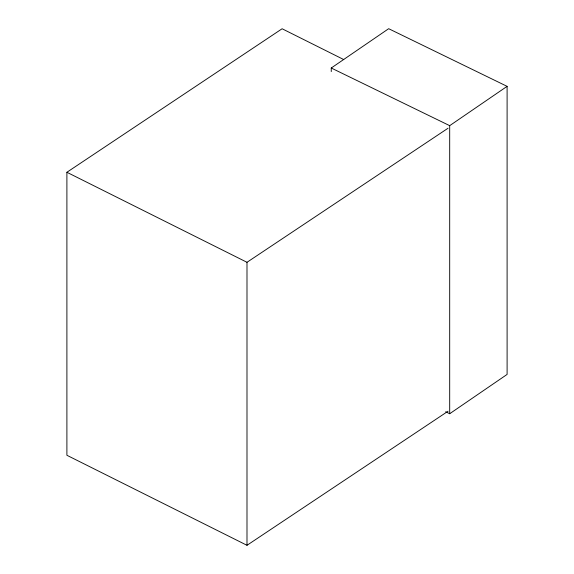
<?xml version="1.0" encoding="UTF-8"?>
<svg xmlns="http://www.w3.org/2000/svg" width="574" height="574" viewBox="0 0 574 574"><rect width="100%" height="100%" fill="white"/><g stroke="black" fill="none" stroke-linecap="round" stroke-linejoin="round"><path stroke-width="0.86" d="M331.255 71.592L331.255 68.012L388.67 28.7L507.1 86.351L507.1 374.42L449.693 413.732L445.661 411.773M449.693 413.732L449.693 125.663L507.1 86.351M448.057 411.221L246.992 545.3L66.9 455.275L66.9 172.272L282.114 28.757L343.747 59.567M246.992 545.3L246.992 262.296L448.057 128.217M331.255 68.012L449.693 125.663M66.9 172.272L246.992 262.296"/></g></svg>
